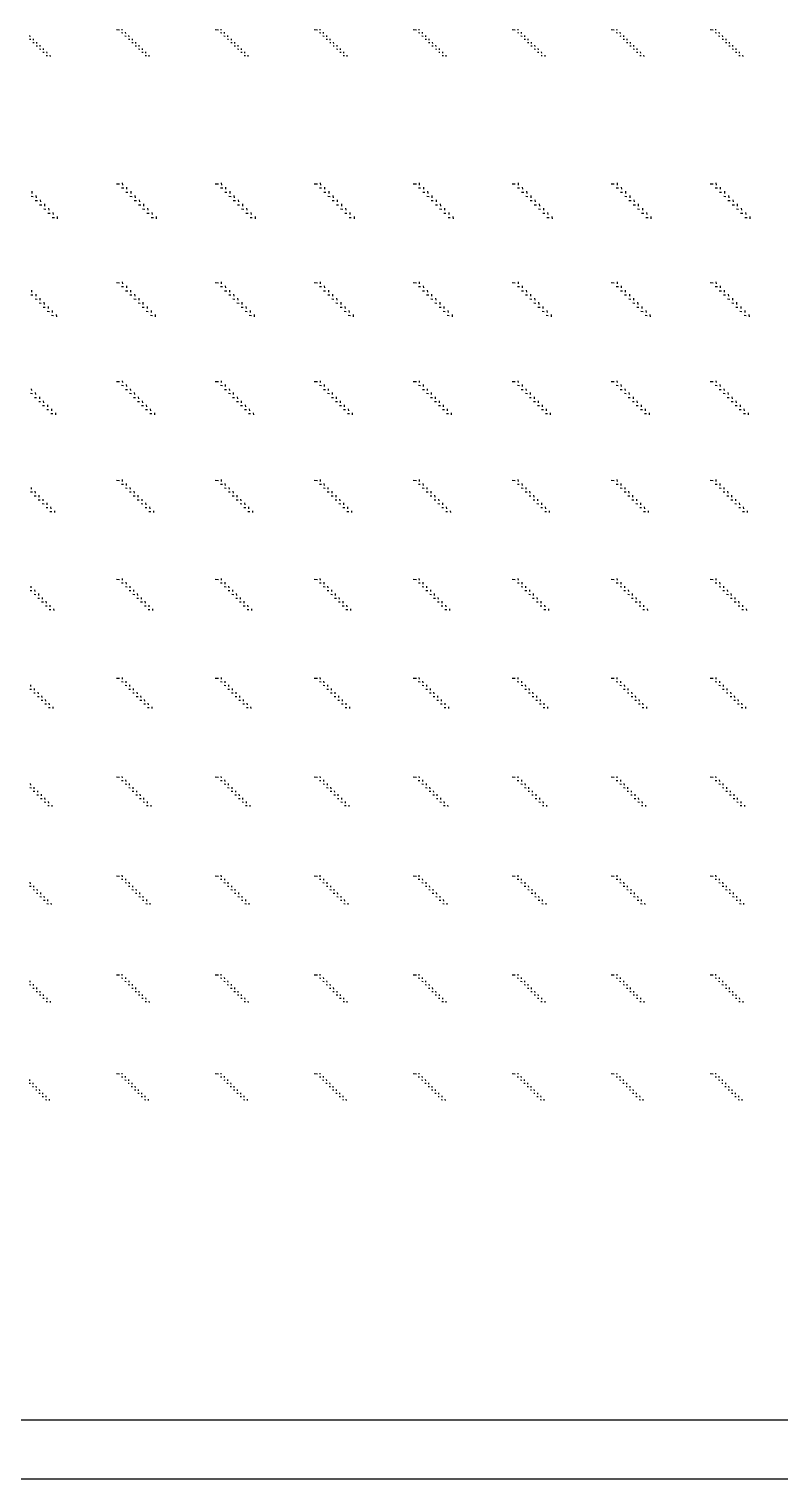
# Model space of a CAD drawing. Extents: x 0 to 300000, y 0 to 300000.
# Drawn here: x 187208 to 225155, y 0 to 73330 of the extents above; entities that cross this region are included whole.
import ezdxf

# ---------------------------------------------------------------- set-up
doc = ezdxf.new("R2010")
doc.units = 0
doc.header["$MEASUREMENT"] = 0
doc.layers.get('0').update_dxf_attribs({"linetype": 'CONTINUOUS'})

msp = doc.modelspace()

# ---------------------------------------------------------------- linework, layer by layer
at = {"color": 7}
for p, q in [((191900, 73330), (191905, 73265)), ((196900, 73330), (196905, 73265)), ((201900, 73330), (201905, 73265)), ((206900, 73330), (206905, 73265)), ((211900, 73330), (211905, 73265)), ((216900, 73330), (216905, 73265)), ((221900, 73330), (221905, 73265)), ((187230, 72815), (187295, 72810)), ((187240, 73000), (187245, 72935)), ((187400, 72650), (187465, 72645)), ((187415, 72835), (187415, 72770)), ((187585, 72670), (187590, 72605)), ((191620, 73305), (191780, 73295)), ((191885, 73145), (191950, 73140)), ((192055, 72980), (192120, 72975)), ((192070, 73165), (192075, 73100)), ((192230, 72815), (192295, 72810)), ((192240, 73000), (192245, 72935)), ((192400, 72650), (192465, 72645)), ((192415, 72835), (192415, 72770)), ((192585, 72670), (192590, 72605)), ((196620, 73305), (196780, 73295)), ((196885, 73145), (196950, 73140)), ((197055, 72980), (197120, 72975)), ((197070, 73165), (197075, 73100)), ((197230, 72815), (197295, 72810)), ((197240, 73000), (197245, 72935)), ((197400, 72650), (197465, 72645)), ((197415, 72835), (197415, 72770)), ((197585, 72670), (197590, 72605)), ((201620, 73305), (201780, 73295)), ((201885, 73145), (201950, 73140)), ((202055, 72980), (202120, 72975)), ((202070, 73165), (202075, 73100)), ((202230, 72815), (202295, 72810)), ((202240, 73000), (202245, 72935)), ((202400, 72650), (202465, 72645)), ((202415, 72835), (202415, 72770)), ((202585, 72670), (202590, 72605)), ((206620, 73305), (206780, 73295)), ((206885, 73145), (206950, 73140)), ((207055, 72980), (207120, 72975)), ((207070, 73165), (207075, 73100)), ((207230, 72815), (207295, 72810)), ((207240, 73000), (207245, 72935)), ((207400, 72650), (207465, 72645)), ((207415, 72835), (207415, 72770)), ((207585, 72670), (207590, 72605)), ((211620, 73305), (211780, 73295)), ((211885, 73145), (211950, 73140)), ((212055, 72980), (212120, 72975)), ((212070, 73165), (212075, 73100)), ((212230, 72815), (212295, 72810)), ((212240, 73000), (212245, 72935)), ((212400, 72650), (212465, 72645)), ((212415, 72835), (212415, 72770)), ((212585, 72670), (212590, 72605)), ((216620, 73305), (216780, 73295)), ((216885, 73145), (216950, 73140)), ((217055, 72980), (217120, 72975)), ((217070, 73165), (217075, 73100)), ((217230, 72815), (217295, 72810)), ((217240, 73000), (217245, 72935)), ((217400, 72650), (217465, 72645)), ((217415, 72835), (217415, 72770)), ((217585, 72670), (217590, 72605)), ((221620, 73305), (221780, 73295)), ((221885, 73145), (221950, 73140)), ((222055, 72980), (222120, 72975)), ((222070, 73165), (222075, 73100)), ((222230, 72815), (222295, 72810)), ((222240, 73000), (222245, 72935)), ((222400, 72650), (222465, 72645)), ((222415, 72835), (222415, 72770)), ((222585, 72670), (222590, 72605)), ((187570, 72485), (187635, 72480)), ((187740, 72320), (187805, 72315)), ((187755, 72505), (187760, 72440)), ((187910, 72155), (187975, 72150)), ((187925, 72340), (187930, 72275)), ((188080, 71990), (188145, 71985)), ((188095, 72175), (188100, 72110)), ((188265, 72010), (188270, 71945)), ((192570, 72485), (192635, 72480)), ((192740, 72320), (192805, 72315)), ((192755, 72505), (192760, 72440)), ((192910, 72155), (192975, 72150)), ((192925, 72340), (192930, 72275)), ((193080, 71990), (193145, 71985)), ((193095, 72175), (193100, 72110)), ((193265, 72010), (193270, 71945)), ((197570, 72485), (197635, 72480)), ((197740, 72320), (197805, 72315)), ((197755, 72505), (197760, 72440)), ((197910, 72155), (197975, 72150)), ((197925, 72340), (197930, 72275)), ((198080, 71990), (198145, 71985)), ((198095, 72175), (198100, 72110)), ((198265, 72010), (198270, 71945)), ((202570, 72485), (202635, 72480)), ((202740, 72320), (202805, 72315)), ((202755, 72505), (202760, 72440)), ((202910, 72155), (202975, 72150)), ((202925, 72340), (202930, 72275)), ((203080, 71990), (203145, 71985)), ((203095, 72175), (203100, 72110)), ((203265, 72010), (203270, 71945)), ((207570, 72485), (207635, 72480)), ((207740, 72320), (207805, 72315)), ((207755, 72505), (207760, 72440)), ((207910, 72155), (207975, 72150)), ((207925, 72340), (207930, 72275)), ((208080, 71990), (208145, 71985)), ((208095, 72175), (208100, 72110)), ((208265, 72010), (208270, 71945)), ((212570, 72485), (212635, 72480)), ((212740, 72320), (212805, 72315)), ((212755, 72505), (212760, 72440)), ((212910, 72155), (212975, 72150)), ((212925, 72340), (212930, 72275)), ((213080, 71990), (213145, 71985)), ((213095, 72175), (213100, 72110)), ((213265, 72010), (213270, 71945)), ((217570, 72485), (217635, 72480)), ((217740, 72320), (217805, 72315)), ((217755, 72505), (217760, 72440)), ((217910, 72155), (217975, 72150)), ((217925, 72340), (217930, 72275)), ((218080, 71990), (218145, 71985)), ((218095, 72175), (218100, 72110)), ((218265, 72010), (218270, 71945)), ((222570, 72485), (222635, 72480)), ((222740, 72320), (222805, 72315)), ((222755, 72505), (222760, 72440)), ((222910, 72155), (222975, 72150)), ((222925, 72340), (222930, 72275)), ((223080, 71990), (223145, 71985)), ((223095, 72175), (223100, 72110)), ((223265, 72010), (223270, 71945)), ((191620, 65505), (191780, 65495)), ((191885, 65300), (191995, 65295)), ((191920, 65550), (191930, 65440)), ((192135, 65335), (192140, 65230)), ((196620, 65505), (196780, 65495)), ((196885, 65300), (196995, 65295)), ((196920, 65550), (196930, 65440)), ((197135, 65335), (197140, 65230)), ((201620, 65505), (201780, 65495)), ((201885, 65300), (201995, 65295)), ((201920, 65550), (201930, 65440)), ((202135, 65335), (202140, 65230)), ((206620, 65505), (206780, 65495)), ((206885, 65300), (206995, 65295)), ((206920, 65550), (206930, 65440)), ((207135, 65335), (207140, 65230)), ((211620, 65505), (211780, 65495)), ((211885, 65300), (211995, 65295)), ((211920, 65550), (211930, 65440)), ((212135, 65335), (212140, 65230)), ((216620, 65505), (216780, 65495)), ((216885, 65300), (216995, 65295)), ((216920, 65550), (216930, 65440)), ((217135, 65335), (217140, 65230)), ((221620, 65505), (221780, 65495)), ((221885, 65300), (221995, 65295)), ((221920, 65550), (221930, 65440)), ((222135, 65335), (222140, 65230)), ((187310, 64875), (187420, 64865)), ((187350, 65125), (187355, 65015)), ((187525, 64660), (187635, 64650)), ((187560, 64910), (187570, 64800)), ((187775, 64695), (187785, 64585)), ((192100, 65085), (192205, 65080)), ((192310, 64875), (192420, 64865)), ((192350, 65125), (192355, 65015)), ((192525, 64660), (192635, 64650)), ((192560, 64910), (192570, 64800)), ((192775, 64695), (192785, 64585)), ((197100, 65085), (197205, 65080)), ((197310, 64875), (197420, 64865)), ((197350, 65125), (197355, 65015)), ((197525, 64660), (197635, 64650)), ((197560, 64910), (197570, 64800)), ((197775, 64695), (197785, 64585)), ((202100, 65085), (202205, 65080)), ((202310, 64875), (202420, 64865)), ((202350, 65125), (202355, 65015)), ((202525, 64660), (202635, 64650)), ((202560, 64910), (202570, 64800)), ((202775, 64695), (202785, 64585)), ((207100, 65085), (207205, 65080)), ((207310, 64875), (207420, 64865)), ((207350, 65125), (207355, 65015)), ((207525, 64660), (207635, 64650)), ((207560, 64910), (207570, 64800)), ((207775, 64695), (207785, 64585)), ((212100, 65085), (212205, 65080)), ((212310, 64875), (212420, 64865)), ((212350, 65125), (212355, 65015)), ((212525, 64660), (212635, 64650)), ((212560, 64910), (212570, 64800)), ((212775, 64695), (212785, 64585)), ((217100, 65085), (217205, 65080)), ((217310, 64875), (217420, 64865)), ((217350, 65125), (217355, 65015)), ((217525, 64660), (217635, 64650)), ((217560, 64910), (217570, 64800)), ((217775, 64695), (217785, 64585)), ((222100, 65085), (222205, 65080)), ((222310, 64875), (222420, 64865)), ((222350, 65125), (222355, 65015)), ((222525, 64660), (222635, 64650)), ((222560, 64910), (222570, 64800)), ((222775, 64695), (222785, 64585)), ((187740, 64445), (187850, 64440)), ((187950, 64235), (188060, 64225)), ((187990, 64485), (187995, 64375)), ((188165, 64020), (188275, 64010)), ((188200, 64270), (188210, 64160)), ((188380, 63805), (188490, 63800)), ((188415, 64055), (188425, 63945)), ((188630, 63845), (188635, 63735)), ((192740, 64445), (192850, 64440)), ((192950, 64235), (193060, 64225)), ((192990, 64485), (192995, 64375)), ((193165, 64020), (193275, 64010)), ((193200, 64270), (193210, 64160)), ((193380, 63805), (193490, 63800)), ((193415, 64055), (193425, 63945)), ((193630, 63845), (193635, 63735)), ((197740, 64445), (197850, 64440)), ((197950, 64235), (198060, 64225)), ((197990, 64485), (197995, 64375)), ((198165, 64020), (198275, 64010)), ((198200, 64270), (198210, 64160)), ((198380, 63805), (198490, 63800)), ((198415, 64055), (198425, 63945)), ((198630, 63845), (198635, 63735)), ((202740, 64445), (202850, 64440)), ((202950, 64235), (203060, 64225)), ((202990, 64485), (202995, 64375)), ((203165, 64020), (203275, 64010)), ((203200, 64270), (203210, 64160)), ((203380, 63805), (203490, 63800)), ((203415, 64055), (203425, 63945)), ((203630, 63845), (203635, 63735)), ((207740, 64445), (207850, 64440)), ((207950, 64235), (208060, 64225)), ((207990, 64485), (207995, 64375)), ((208165, 64020), (208275, 64010)), ((208200, 64270), (208210, 64160)), ((208380, 63805), (208490, 63800)), ((208415, 64055), (208425, 63945)), ((208630, 63845), (208635, 63735)), ((212740, 64445), (212850, 64440)), ((212950, 64235), (213060, 64225)), ((212990, 64485), (212995, 64375)), ((213165, 64020), (213275, 64010)), ((213200, 64270), (213210, 64160)), ((213380, 63805), (213490, 63800)), ((213415, 64055), (213425, 63945)), ((213630, 63845), (213635, 63735)), ((217740, 64445), (217850, 64440)), ((217950, 64235), (218060, 64225)), ((217990, 64485), (217995, 64375)), ((218165, 64020), (218275, 64010)), ((218200, 64270), (218210, 64160)), ((218380, 63805), (218490, 63800)), ((218415, 64055), (218425, 63945)), ((218630, 63845), (218635, 63735)), ((222740, 64445), (222850, 64440)), ((222950, 64235), (223060, 64225)), ((222990, 64485), (222995, 64375)), ((223165, 64020), (223275, 64010)), ((223200, 64270), (223210, 64160)), ((223380, 63805), (223490, 63800)), ((223415, 64055), (223425, 63945)), ((223630, 63845), (223635, 63735)), ((191620, 60505), (191780, 60495)), ((191885, 60305), (191990, 60300)), ((191920, 60550), (191925, 60445)), ((192125, 60340), (192135, 60235)), ((196620, 60505), (196780, 60495)), ((196885, 60305), (196990, 60300)), ((196920, 60550), (196925, 60445)), ((197125, 60340), (197135, 60235)), ((201620, 60505), (201780, 60495)), ((201885, 60305), (201990, 60300)), ((201920, 60550), (201925, 60445)), ((202125, 60340), (202135, 60235)), ((206620, 60505), (206780, 60495)), ((206885, 60305), (206990, 60300)), ((206920, 60550), (206925, 60445)), ((207125, 60340), (207135, 60235)), ((211620, 60505), (211780, 60495)), ((211885, 60305), (211990, 60300)), ((211920, 60550), (211925, 60445)), ((212125, 60340), (212135, 60235)), ((216620, 60505), (216780, 60495)), ((216885, 60305), (216990, 60300)), ((216920, 60550), (216925, 60445)), ((217125, 60340), (217135, 60235)), ((221620, 60505), (221780, 60495)), ((221885, 60305), (221990, 60300)), ((221920, 60550), (221925, 60445)), ((222125, 60340), (222135, 60235)), ((187300, 59890), (187405, 59880)), ((187335, 60130), (187340, 60025)), ((187510, 59680), (187615, 59675)), ((187545, 59925), (187550, 59820)), ((187715, 59475), (187820, 59465)), ((187750, 59715), (187760, 59610)), ((187960, 59510), (187965, 59405)), ((192090, 60095), (192195, 60090)), ((192300, 59890), (192405, 59880)), ((192335, 60130), (192340, 60025)), ((192510, 59680), (192615, 59675)), ((192545, 59925), (192550, 59820)), ((192715, 59475), (192820, 59465)), ((192750, 59715), (192760, 59610)), ((192960, 59510), (192965, 59405)), ((197090, 60095), (197195, 60090)), ((197300, 59890), (197405, 59880)), ((197335, 60130), (197340, 60025)), ((197510, 59680), (197615, 59675)), ((197545, 59925), (197550, 59820)), ((197715, 59475), (197820, 59465)), ((197750, 59715), (197760, 59610)), ((197960, 59510), (197965, 59405)), ((202090, 60095), (202195, 60090)), ((202300, 59890), (202405, 59880)), ((202335, 60130), (202340, 60025)), ((202510, 59680), (202615, 59675)), ((202545, 59925), (202550, 59820)), ((202715, 59475), (202820, 59465)), ((202750, 59715), (202760, 59610)), ((202960, 59510), (202965, 59405)), ((207090, 60095), (207195, 60090)), ((207300, 59890), (207405, 59880)), ((207335, 60130), (207340, 60025)), ((207510, 59680), (207615, 59675)), ((207545, 59925), (207550, 59820)), ((207715, 59475), (207820, 59465)), ((207750, 59715), (207760, 59610)), ((207960, 59510), (207965, 59405)), ((212090, 60095), (212195, 60090)), ((212300, 59890), (212405, 59880)), ((212335, 60130), (212340, 60025)), ((212510, 59680), (212615, 59675)), ((212545, 59925), (212550, 59820)), ((212715, 59475), (212820, 59465)), ((212750, 59715), (212760, 59610)), ((212960, 59510), (212965, 59405)), ((217090, 60095), (217195, 60090)), ((217300, 59890), (217405, 59880)), ((217335, 60130), (217340, 60025)), ((217510, 59680), (217615, 59675)), ((217545, 59925), (217550, 59820)), ((217715, 59475), (217820, 59465)), ((217750, 59715), (217760, 59610)), ((217960, 59510), (217965, 59405)), ((222090, 60095), (222195, 60090)), ((222300, 59890), (222405, 59880)), ((222335, 60130), (222340, 60025)), ((222510, 59680), (222615, 59675)), ((222545, 59925), (222550, 59820)), ((222715, 59475), (222820, 59465)), ((222750, 59715), (222760, 59610)), ((222960, 59510), (222965, 59405)), ((187925, 59265), (188030, 59255)), ((188130, 59055), (188235, 59050)), ((188170, 59300), (188175, 59195)), ((188340, 58850), (188445, 58840)), ((188375, 59090), (188385, 58985)), ((188585, 58885), (188590, 58780)), ((192925, 59265), (193030, 59255)), ((193130, 59055), (193235, 59050)), ((193170, 59300), (193175, 59195)), ((193340, 58850), (193445, 58840)), ((193375, 59090), (193385, 58985)), ((193585, 58885), (193590, 58780)), ((197925, 59265), (198030, 59255)), ((198130, 59055), (198235, 59050)), ((198170, 59300), (198175, 59195)), ((198340, 58850), (198445, 58840)), ((198375, 59090), (198385, 58985)), ((198585, 58885), (198590, 58780)), ((202925, 59265), (203030, 59255)), ((203130, 59055), (203235, 59050)), ((203170, 59300), (203175, 59195)), ((203340, 58850), (203445, 58840)), ((203375, 59090), (203385, 58985)), ((203585, 58885), (203590, 58780)), ((207925, 59265), (208030, 59255)), ((208130, 59055), (208235, 59050)), ((208170, 59300), (208175, 59195)), ((208340, 58850), (208445, 58840)), ((208375, 59090), (208385, 58985)), ((208585, 58885), (208590, 58780)), ((212925, 59265), (213030, 59255)), ((213130, 59055), (213235, 59050)), ((213170, 59300), (213175, 59195)), ((213340, 58850), (213445, 58840)), ((213375, 59090), (213385, 58985)), ((213585, 58885), (213590, 58780)), ((217925, 59265), (218030, 59255)), ((218130, 59055), (218235, 59050)), ((218170, 59300), (218175, 59195)), ((218340, 58850), (218445, 58840)), ((218375, 59090), (218385, 58985)), ((218585, 58885), (218590, 58780)), ((222925, 59265), (223030, 59255)), ((223130, 59055), (223235, 59050)), ((223170, 59300), (223175, 59195)), ((223340, 58850), (223445, 58840)), ((223375, 59090), (223385, 58985)), ((223585, 58885), (223590, 58780)), ((187320, 55140), (187330, 55040)), ((191620, 55505), (191780, 55495)), ((191885, 55310), (191985, 55305)), ((191915, 55545), (191925, 55445)), ((192085, 55105), (192185, 55100)), ((192120, 55345), (192125, 55245)), ((192320, 55140), (192330, 55040)), ((196620, 55505), (196780, 55495)), ((196885, 55310), (196985, 55305)), ((196915, 55545), (196925, 55445)), ((197085, 55105), (197185, 55100)), ((197120, 55345), (197125, 55245)), ((197320, 55140), (197330, 55040)), ((201620, 55505), (201780, 55495)), ((201885, 55310), (201985, 55305)), ((201915, 55545), (201925, 55445)), ((202085, 55105), (202185, 55100)), ((202120, 55345), (202125, 55245)), ((202320, 55140), (202330, 55040)), ((206620, 55505), (206780, 55495)), ((206885, 55310), (206985, 55305)), ((206915, 55545), (206925, 55445)), ((207085, 55105), (207185, 55100)), ((207120, 55345), (207125, 55245)), ((207320, 55140), (207330, 55040)), ((211620, 55505), (211780, 55495)), ((211885, 55310), (211985, 55305)), ((211915, 55545), (211925, 55445)), ((212085, 55105), (212185, 55100)), ((212120, 55345), (212125, 55245)), ((212320, 55140), (212330, 55040)), ((216620, 55505), (216780, 55495)), ((216885, 55310), (216985, 55305)), ((216915, 55545), (216925, 55445)), ((217085, 55105), (217185, 55100)), ((217120, 55345), (217125, 55245)), ((217320, 55140), (217330, 55040)), ((221620, 55505), (221780, 55495)), ((221885, 55310), (221985, 55305)), ((221915, 55545), (221925, 55445)), ((222085, 55105), (222185, 55100)), ((222120, 55345), (222125, 55245)), ((222320, 55140), (222330, 55040)), ((187290, 54905), (187390, 54900)), ((187490, 54700), (187590, 54695)), ((187525, 54940), (187530, 54840)), ((187695, 54500), (187795, 54490)), ((187730, 54735), (187735, 54635)), ((187895, 54295), (187995, 54290)), ((187930, 54530), (187935, 54430)), ((188135, 54330), (188140, 54230)), ((192290, 54905), (192390, 54900)), ((192490, 54700), (192590, 54695)), ((192525, 54940), (192530, 54840)), ((192695, 54500), (192795, 54490)), ((192730, 54735), (192735, 54635)), ((192895, 54295), (192995, 54290)), ((192930, 54530), (192935, 54430)), ((193135, 54330), (193140, 54230)), ((197290, 54905), (197390, 54900)), ((197490, 54700), (197590, 54695)), ((197525, 54940), (197530, 54840)), ((197695, 54500), (197795, 54490)), ((197730, 54735), (197735, 54635)), ((197895, 54295), (197995, 54290)), ((197930, 54530), (197935, 54430)), ((198135, 54330), (198140, 54230)), ((202290, 54905), (202390, 54900)), ((202490, 54700), (202590, 54695)), ((202525, 54940), (202530, 54840)), ((202695, 54500), (202795, 54490)), ((202730, 54735), (202735, 54635)), ((202895, 54295), (202995, 54290)), ((202930, 54530), (202935, 54430)), ((203135, 54330), (203140, 54230)), ((207290, 54905), (207390, 54900)), ((207490, 54700), (207590, 54695)), ((207525, 54940), (207530, 54840)), ((207695, 54500), (207795, 54490)), ((207730, 54735), (207735, 54635)), ((207895, 54295), (207995, 54290)), ((207930, 54530), (207935, 54430)), ((208135, 54330), (208140, 54230)), ((212290, 54905), (212390, 54900)), ((212490, 54700), (212590, 54695)), ((212525, 54940), (212530, 54840)), ((212695, 54500), (212795, 54490)), ((212730, 54735), (212735, 54635)), ((212895, 54295), (212995, 54290)), ((212930, 54530), (212935, 54430)), ((213135, 54330), (213140, 54230)), ((217290, 54905), (217390, 54900)), ((217490, 54700), (217590, 54695)), ((217525, 54940), (217530, 54840)), ((217695, 54500), (217795, 54490)), ((217730, 54735), (217735, 54635)), ((217895, 54295), (217995, 54290)), ((217930, 54530), (217935, 54430)), ((218135, 54330), (218140, 54230)), ((222290, 54905), (222390, 54900)), ((222490, 54700), (222590, 54695)), ((222525, 54940), (222530, 54840)), ((222695, 54500), (222795, 54490)), ((222730, 54735), (222735, 54635)), ((222895, 54295), (222995, 54290)), ((222930, 54530), (222935, 54430)), ((223135, 54330), (223140, 54230)), ((188100, 54095), (188200, 54085)), ((188305, 53890), (188405, 53885)), ((188335, 54125), (188345, 54025)), ((188540, 53925), (188545, 53825)), ((193100, 54095), (193200, 54085)), ((193305, 53890), (193405, 53885)), ((193335, 54125), (193345, 54025)), ((193540, 53925), (193545, 53825)), ((198100, 54095), (198200, 54085)), ((198305, 53890), (198405, 53885)), ((198335, 54125), (198345, 54025)), ((198540, 53925), (198545, 53825)), ((203100, 54095), (203200, 54085)), ((203305, 53890), (203405, 53885)), ((203335, 54125), (203345, 54025)), ((203540, 53925), (203545, 53825)), ((208100, 54095), (208200, 54085)), ((208305, 53890), (208405, 53885)), ((208335, 54125), (208345, 54025)), ((208540, 53925), (208545, 53825)), ((213100, 54095), (213200, 54085)), ((213305, 53890), (213405, 53885)), ((213335, 54125), (213345, 54025)), ((213540, 53925), (213545, 53825)), ((218100, 54095), (218200, 54085)), ((218305, 53890), (218405, 53885)), ((218335, 54125), (218345, 54025)), ((218540, 53925), (218545, 53825)), ((223100, 54095), (223200, 54085)), ((223305, 53890), (223405, 53885)), ((223335, 54125), (223345, 54025)), ((223540, 53925), (223545, 53825)), ((187280, 49920), (187375, 49915)), ((187310, 50150), (187315, 50055)), ((187505, 49950), (187515, 49855)), ((191620, 50505), (191780, 50495)), ((191885, 50315), (191980, 50310)), ((191915, 50545), (191920, 50450)), ((192080, 50120), (192175, 50110)), ((192110, 50345), (192120, 50250)), ((192280, 49920), (192375, 49915)), ((192310, 50150), (192315, 50055)), ((192505, 49950), (192515, 49855)), ((196620, 50505), (196780, 50495)), ((196885, 50315), (196980, 50310)), ((196915, 50545), (196920, 50450)), ((197080, 50120), (197175, 50110)), ((197110, 50345), (197120, 50250)), ((197280, 49920), (197375, 49915)), ((197310, 50150), (197315, 50055)), ((197505, 49950), (197515, 49855)), ((201620, 50505), (201780, 50495)), ((201885, 50315), (201980, 50310)), ((201915, 50545), (201920, 50450)), ((202080, 50120), (202175, 50110)), ((202110, 50345), (202120, 50250)), ((202280, 49920), (202375, 49915)), ((202310, 50150), (202315, 50055)), ((202505, 49950), (202515, 49855)), ((206620, 50505), (206780, 50495)), ((206885, 50315), (206980, 50310)), ((206915, 50545), (206920, 50450)), ((207080, 50120), (207175, 50110)), ((207110, 50345), (207120, 50250)), ((207280, 49920), (207375, 49915)), ((207310, 50150), (207315, 50055)), ((207505, 49950), (207515, 49855)), ((211620, 50505), (211780, 50495)), ((211885, 50315), (211980, 50310)), ((211915, 50545), (211920, 50450)), ((212080, 50120), (212175, 50110)), ((212110, 50345), (212120, 50250)), ((212280, 49920), (212375, 49915)), ((212310, 50150), (212315, 50055)), ((212505, 49950), (212515, 49855)), ((216620, 50505), (216780, 50495)), ((216885, 50315), (216980, 50310)), ((216915, 50545), (216920, 50450)), ((217080, 50120), (217175, 50110)), ((217110, 50345), (217120, 50250)), ((217280, 49920), (217375, 49915)), ((217310, 50150), (217315, 50055)), ((217505, 49950), (217515, 49855)), ((221620, 50505), (221780, 50495)), ((221885, 50315), (221980, 50310)), ((221915, 50545), (221920, 50450)), ((222080, 50120), (222175, 50110)), ((222110, 50345), (222120, 50250)), ((222280, 49920), (222375, 49915)), ((222310, 50150), (222315, 50055)), ((222505, 49950), (222515, 49855)), ((187475, 49725), (187570, 49715)), ((187675, 49525), (187770, 49520)), ((187705, 49755), (187710, 49660)), ((187870, 49330), (187965, 49320)), ((187900, 49555), (187910, 49460)), ((188100, 49360), (188105, 49265)), ((188295, 49160), (188305, 49065)), ((192475, 49725), (192570, 49715)), ((192675, 49525), (192770, 49520)), ((192705, 49755), (192710, 49660)), ((192870, 49330), (192965, 49320)), ((192900, 49555), (192910, 49460)), ((193100, 49360), (193105, 49265)), ((193295, 49160), (193305, 49065)), ((197475, 49725), (197570, 49715)), ((197675, 49525), (197770, 49520)), ((197705, 49755), (197710, 49660)), ((197870, 49330), (197965, 49320)), ((197900, 49555), (197910, 49460)), ((198100, 49360), (198105, 49265)), ((198295, 49160), (198305, 49065)), ((202475, 49725), (202570, 49715)), ((202675, 49525), (202770, 49520)), ((202705, 49755), (202710, 49660)), ((202870, 49330), (202965, 49320)), ((202900, 49555), (202910, 49460)), ((203100, 49360), (203105, 49265)), ((203295, 49160), (203305, 49065)), ((207475, 49725), (207570, 49715)), ((207675, 49525), (207770, 49520)), ((207705, 49755), (207710, 49660)), ((207870, 49330), (207965, 49320)), ((207900, 49555), (207910, 49460)), ((208100, 49360), (208105, 49265)), ((208295, 49160), (208305, 49065)), ((212475, 49725), (212570, 49715)), ((212675, 49525), (212770, 49520)), ((212705, 49755), (212710, 49660)), ((212870, 49330), (212965, 49320)), ((212900, 49555), (212910, 49460)), ((213100, 49360), (213105, 49265)), ((213295, 49160), (213305, 49065)), ((217475, 49725), (217570, 49715)), ((217675, 49525), (217770, 49520)), ((217705, 49755), (217710, 49660)), ((217870, 49330), (217965, 49320)), ((217900, 49555), (217910, 49460)), ((218100, 49360), (218105, 49265)), ((218295, 49160), (218305, 49065)), ((222475, 49725), (222570, 49715)), ((222675, 49525), (222770, 49520)), ((222705, 49755), (222710, 49660)), ((222870, 49330), (222965, 49320)), ((222900, 49555), (222910, 49460)), ((223100, 49360), (223105, 49265)), ((223295, 49160), (223305, 49065)), ((188070, 49130), (188160, 49125)), ((188265, 48935), (188360, 48925)), ((188495, 48965), (188500, 48870)), ((193070, 49130), (193160, 49125)), ((193265, 48935), (193360, 48925)), ((193495, 48965), (193500, 48870)), ((198070, 49130), (198160, 49125)), ((198265, 48935), (198360, 48925)), ((198495, 48965), (198500, 48870)), ((203070, 49130), (203160, 49125)), ((203265, 48935), (203360, 48925)), ((203495, 48965), (203500, 48870)), ((208070, 49130), (208160, 49125)), ((208265, 48935), (208360, 48925)), ((208495, 48965), (208500, 48870)), ((213070, 49130), (213160, 49125)), ((213265, 48935), (213360, 48925)), ((213495, 48965), (213500, 48870)), ((218070, 49130), (218160, 49125)), ((218265, 48935), (218360, 48925)), ((218495, 48965), (218500, 48870)), ((223070, 49130), (223160, 49125)), ((223265, 48935), (223360, 48925)), ((223495, 48965), (223500, 48870)), ((191620, 45505), (191780, 45495)), ((191910, 45540), (191920, 45450)), ((196620, 45505), (196780, 45495)), ((196910, 45540), (196920, 45450)), ((201620, 45505), (201780, 45495)), ((201910, 45540), (201920, 45450)), ((206620, 45505), (206780, 45495)), ((206910, 45540), (206920, 45450)), ((211620, 45505), (211780, 45495)), ((211910, 45540), (211920, 45450)), ((216620, 45505), (216780, 45495)), ((216910, 45540), (216920, 45450)), ((221620, 45505), (221780, 45495)), ((221910, 45540), (221920, 45450)), ((187265, 44935), (187355, 44930)), ((187295, 45155), (187300, 45065)), ((187460, 44745), (187550, 44735)), ((187490, 44965), (187495, 44875)), ((187680, 44775), (187685, 44685)), ((191885, 45320), (191970, 45315)), ((192075, 45130), (192165, 45120)), ((192105, 45350), (192110, 45260)), ((192265, 44935), (192355, 44930)), ((192295, 45155), (192300, 45065)), ((192460, 44745), (192550, 44735)), ((192490, 44965), (192495, 44875)), ((192680, 44775), (192685, 44685)), ((196885, 45320), (196970, 45315)), ((197075, 45130), (197165, 45120)), ((197105, 45350), (197110, 45260)), ((197265, 44935), (197355, 44930)), ((197295, 45155), (197300, 45065)), ((197460, 44745), (197550, 44735)), ((197490, 44965), (197495, 44875)), ((197680, 44775), (197685, 44685)), ((201885, 45320), (201970, 45315)), ((202075, 45130), (202165, 45120)), ((202105, 45350), (202110, 45260)), ((202265, 44935), (202355, 44930)), ((202295, 45155), (202300, 45065)), ((202460, 44745), (202550, 44735)), ((202490, 44965), (202495, 44875)), ((202680, 44775), (202685, 44685)), ((206885, 45320), (206970, 45315)), ((207075, 45130), (207165, 45120)), ((207105, 45350), (207110, 45260)), ((207265, 44935), (207355, 44930)), ((207295, 45155), (207300, 45065)), ((207460, 44745), (207550, 44735)), ((207490, 44965), (207495, 44875)), ((207680, 44775), (207685, 44685)), ((211885, 45320), (211970, 45315)), ((212075, 45130), (212165, 45120)), ((212105, 45350), (212110, 45260)), ((212265, 44935), (212355, 44930)), ((212295, 45155), (212300, 45065)), ((212460, 44745), (212550, 44735)), ((212490, 44965), (212495, 44875)), ((212680, 44775), (212685, 44685)), ((216885, 45320), (216970, 45315)), ((217075, 45130), (217165, 45120)), ((217105, 45350), (217110, 45260)), ((217265, 44935), (217355, 44930)), ((217295, 45155), (217300, 45065)), ((217460, 44745), (217550, 44735)), ((217490, 44965), (217495, 44875)), ((217680, 44775), (217685, 44685)), ((221885, 45320), (221970, 45315)), ((222075, 45130), (222165, 45120)), ((222105, 45350), (222110, 45260)), ((222265, 44935), (222355, 44930)), ((222295, 45155), (222300, 45065)), ((222460, 44745), (222550, 44735)), ((222490, 44965), (222495, 44875)), ((222680, 44775), (222685, 44685)), ((187650, 44550), (187740, 44545)), ((187845, 44360), (187935, 44355)), ((187870, 44580), (187880, 44490)), ((188035, 44165), (188125, 44160)), ((188065, 44390), (188070, 44300)), ((188255, 44195), (188265, 44105)), ((188450, 44005), (188455, 43915)), ((192650, 44550), (192740, 44545)), ((192845, 44360), (192935, 44355)), ((192870, 44580), (192880, 44490)), ((193035, 44165), (193125, 44160)), ((193065, 44390), (193070, 44300)), ((193255, 44195), (193265, 44105)), ((193450, 44005), (193455, 43915)), ((197650, 44550), (197740, 44545)), ((197845, 44360), (197935, 44355)), ((197870, 44580), (197880, 44490)), ((198035, 44165), (198125, 44160)), ((198065, 44390), (198070, 44300)), ((198255, 44195), (198265, 44105)), ((198450, 44005), (198455, 43915)), ((202650, 44550), (202740, 44545)), ((202845, 44360), (202935, 44355)), ((202870, 44580), (202880, 44490)), ((203035, 44165), (203125, 44160)), ((203065, 44390), (203070, 44300)), ((203255, 44195), (203265, 44105)), ((203450, 44005), (203455, 43915)), ((207650, 44550), (207740, 44545)), ((207845, 44360), (207935, 44355)), ((207870, 44580), (207880, 44490)), ((208035, 44165), (208125, 44160)), ((208065, 44390), (208070, 44300)), ((208255, 44195), (208265, 44105)), ((208450, 44005), (208455, 43915)), ((212650, 44550), (212740, 44545)), ((212845, 44360), (212935, 44355)), ((212870, 44580), (212880, 44490)), ((213035, 44165), (213125, 44160)), ((213065, 44390), (213070, 44300)), ((213255, 44195), (213265, 44105)), ((213450, 44005), (213455, 43915)), ((217650, 44550), (217740, 44545)), ((217845, 44360), (217935, 44355)), ((217870, 44580), (217880, 44490)), ((218035, 44165), (218125, 44160)), ((218065, 44390), (218070, 44300)), ((218255, 44195), (218265, 44105)), ((218450, 44005), (218455, 43915)), ((222650, 44550), (222740, 44545)), ((222845, 44360), (222935, 44355)), ((222870, 44580), (222880, 44490)), ((223035, 44165), (223125, 44160)), ((223065, 44390), (223070, 44300)), ((223255, 44195), (223265, 44105)), ((223450, 44005), (223455, 43915)), ((188225, 43975), (188315, 43970)), ((193225, 43975), (193315, 43970)), ((198225, 43975), (198315, 43970)), ((203225, 43975), (203315, 43970)), ((208225, 43975), (208315, 43970)), ((213225, 43975), (213315, 43970)), ((218225, 43975), (218315, 43970)), ((223225, 43975), (223315, 43970)), ((191620, 40505), (191780, 40495)), ((191910, 40540), (191915, 40455)), ((192095, 40350), (192100, 40265)), ((196620, 40505), (196780, 40495)), ((196910, 40540), (196915, 40455)), ((197095, 40350), (197100, 40265)), ((201620, 40505), (201780, 40495)), ((201910, 40540), (201915, 40455)), ((202095, 40350), (202100, 40265)), ((206620, 40505), (206780, 40495)), ((206910, 40540), (206915, 40455)), ((207095, 40350), (207100, 40265)), ((211620, 40505), (211780, 40495)), ((211910, 40540), (211915, 40455)), ((212095, 40350), (212100, 40265)), ((216620, 40505), (216780, 40495)), ((216910, 40540), (216915, 40455)), ((217095, 40350), (217100, 40265)), ((221620, 40505), (221780, 40495)), ((221910, 40540), (221915, 40455)), ((222095, 40350), (222100, 40265)), ((187255, 39950), (187340, 39945)), ((187285, 40165), (187290, 40080)), ((187445, 39765), (187525, 39760)), ((187470, 39980), (187475, 39895)), ((187655, 39790), (187665, 39705)), ((187845, 39605), (187850, 39520)), ((191880, 40325), (191965, 40320)), ((192070, 40140), (192155, 40130)), ((192255, 39950), (192340, 39945)), ((192285, 40165), (192290, 40080)), ((192445, 39765), (192525, 39760)), ((192470, 39980), (192475, 39895)), ((192655, 39790), (192665, 39705)), ((192845, 39605), (192850, 39520)), ((196880, 40325), (196965, 40320)), ((197070, 40140), (197155, 40130)), ((197255, 39950), (197340, 39945)), ((197285, 40165), (197290, 40080)), ((197445, 39765), (197525, 39760)), ((197470, 39980), (197475, 39895)), ((197655, 39790), (197665, 39705)), ((197845, 39605), (197850, 39520)), ((201880, 40325), (201965, 40320)), ((202070, 40140), (202155, 40130)), ((202255, 39950), (202340, 39945)), ((202285, 40165), (202290, 40080)), ((202445, 39765), (202525, 39760)), ((202470, 39980), (202475, 39895)), ((202655, 39790), (202665, 39705)), ((202845, 39605), (202850, 39520)), ((206880, 40325), (206965, 40320)), ((207070, 40140), (207155, 40130)), ((207255, 39950), (207340, 39945)), ((207285, 40165), (207290, 40080)), ((207445, 39765), (207525, 39760)), ((207470, 39980), (207475, 39895)), ((207655, 39790), (207665, 39705)), ((207845, 39605), (207850, 39520)), ((211880, 40325), (211965, 40320)), ((212070, 40140), (212155, 40130)), ((212255, 39950), (212340, 39945)), ((212285, 40165), (212290, 40080)), ((212445, 39765), (212525, 39760)), ((212470, 39980), (212475, 39895)), ((212655, 39790), (212665, 39705)), ((212845, 39605), (212850, 39520)), ((216880, 40325), (216965, 40320)), ((217070, 40140), (217155, 40130)), ((217255, 39950), (217340, 39945)), ((217285, 40165), (217290, 40080)), ((217445, 39765), (217525, 39760)), ((217470, 39980), (217475, 39895)), ((217655, 39790), (217665, 39705)), ((217845, 39605), (217850, 39520)), ((221880, 40325), (221965, 40320)), ((222070, 40140), (222155, 40130)), ((222255, 39950), (222340, 39945)), ((222285, 40165), (222290, 40080)), ((222445, 39765), (222525, 39760)), ((222470, 39980), (222475, 39895)), ((222655, 39790), (222665, 39705)), ((222845, 39605), (222850, 39520)), ((187630, 39580), (187715, 39570)), ((187815, 39390), (187900, 39385)), ((188005, 39205), (188090, 39200)), ((188030, 39420), (188035, 39335)), ((188190, 39015), (188275, 39010)), ((188215, 39230), (188225, 39145)), ((188405, 39045), (188410, 38960)), ((192630, 39580), (192715, 39570)), ((192815, 39390), (192900, 39385)), ((193005, 39205), (193090, 39200)), ((193030, 39420), (193035, 39335)), ((193190, 39015), (193275, 39010)), ((193215, 39230), (193225, 39145)), ((193405, 39045), (193410, 38960)), ((197630, 39580), (197715, 39570)), ((197815, 39390), (197900, 39385)), ((198005, 39205), (198090, 39200)), ((198030, 39420), (198035, 39335)), ((198190, 39015), (198275, 39010)), ((198215, 39230), (198225, 39145)), ((198405, 39045), (198410, 38960)), ((202630, 39580), (202715, 39570)), ((202815, 39390), (202900, 39385)), ((203005, 39205), (203090, 39200)), ((203030, 39420), (203035, 39335)), ((203190, 39015), (203275, 39010)), ((203215, 39230), (203225, 39145)), ((203405, 39045), (203410, 38960)), ((207630, 39580), (207715, 39570)), ((207815, 39390), (207900, 39385)), ((208005, 39205), (208090, 39200)), ((208030, 39420), (208035, 39335)), ((208190, 39015), (208275, 39010)), ((208215, 39230), (208225, 39145)), ((208405, 39045), (208410, 38960)), ((212630, 39580), (212715, 39570)), ((212815, 39390), (212900, 39385)), ((213005, 39205), (213090, 39200)), ((213030, 39420), (213035, 39335)), ((213190, 39015), (213275, 39010)), ((213215, 39230), (213225, 39145)), ((213405, 39045), (213410, 38960)), ((217630, 39580), (217715, 39570)), ((217815, 39390), (217900, 39385)), ((218005, 39205), (218090, 39200)), ((218030, 39420), (218035, 39335)), ((218190, 39015), (218275, 39010)), ((218215, 39230), (218225, 39145)), ((218405, 39045), (218410, 38960)), ((222630, 39580), (222715, 39570)), ((222815, 39390), (222900, 39385)), ((223005, 39205), (223090, 39200)), ((223030, 39420), (223035, 39335)), ((223190, 39015), (223275, 39010)), ((223215, 39230), (223225, 39145)), ((223405, 39045), (223410, 38960)), ((191620, 35505), (191780, 35495)), ((191880, 35330), (191960, 35325)), ((191905, 35535), (191915, 35455)), ((192090, 35355), (192095, 35275)), ((196620, 35505), (196780, 35495)), ((196880, 35330), (196960, 35325)), ((196905, 35535), (196915, 35455)), ((197090, 35355), (197095, 35275)), ((201620, 35505), (201780, 35495)), ((201880, 35330), (201960, 35325)), ((201905, 35535), (201915, 35455)), ((202090, 35355), (202095, 35275)), ((206620, 35505), (206780, 35495)), ((206880, 35330), (206960, 35325)), ((206905, 35535), (206915, 35455)), ((207090, 35355), (207095, 35275)), ((211620, 35505), (211780, 35495)), ((211880, 35330), (211960, 35325)), ((211905, 35535), (211915, 35455)), ((212090, 35355), (212095, 35275)), ((216620, 35505), (216780, 35495)), ((216880, 35330), (216960, 35325)), ((216905, 35535), (216915, 35455)), ((217090, 35355), (217095, 35275)), ((221620, 35505), (221780, 35495)), ((221880, 35330), (221960, 35325)), ((221905, 35535), (221915, 35455)), ((222090, 35355), (222095, 35275)), ((187245, 34965), (187325, 34960)), ((187270, 35175), (187275, 35095)), ((187425, 34785), (187505, 34780)), ((187450, 34990), (187455, 34910)), ((187610, 34605), (187690, 34600)), ((187635, 34810), (187640, 34730)), ((187815, 34630), (187820, 34550)), ((192065, 35150), (192145, 35145)), ((192245, 34965), (192325, 34960)), ((192270, 35175), (192275, 35095)), ((192425, 34785), (192505, 34780)), ((192450, 34990), (192455, 34910)), ((192610, 34605), (192690, 34600)), ((192635, 34810), (192640, 34730)), ((192815, 34630), (192820, 34550)), ((197065, 35150), (197145, 35145)), ((197245, 34965), (197325, 34960)), ((197270, 35175), (197275, 35095)), ((197425, 34785), (197505, 34780)), ((197450, 34990), (197455, 34910)), ((197610, 34605), (197690, 34600)), ((197635, 34810), (197640, 34730)), ((197815, 34630), (197820, 34550)), ((202065, 35150), (202145, 35145)), ((202245, 34965), (202325, 34960)), ((202270, 35175), (202275, 35095)), ((202425, 34785), (202505, 34780)), ((202450, 34990), (202455, 34910)), ((202610, 34605), (202690, 34600)), ((202635, 34810), (202640, 34730)), ((202815, 34630), (202820, 34550)), ((207065, 35150), (207145, 35145)), ((207245, 34965), (207325, 34960)), ((207270, 35175), (207275, 35095)), ((207425, 34785), (207505, 34780)), ((207450, 34990), (207455, 34910)), ((207610, 34605), (207690, 34600)), ((207635, 34810), (207640, 34730)), ((207815, 34630), (207820, 34550)), ((212065, 35150), (212145, 35145)), ((212245, 34965), (212325, 34960)), ((212270, 35175), (212275, 35095)), ((212425, 34785), (212505, 34780)), ((212450, 34990), (212455, 34910)), ((212610, 34605), (212690, 34600)), ((212635, 34810), (212640, 34730)), ((212815, 34630), (212820, 34550)), ((217065, 35150), (217145, 35145)), ((217245, 34965), (217325, 34960)), ((217270, 35175), (217275, 35095)), ((217425, 34785), (217505, 34780)), ((217450, 34990), (217455, 34910)), ((217610, 34605), (217690, 34600)), ((217635, 34810), (217640, 34730)), ((217815, 34630), (217820, 34550)), ((222065, 35150), (222145, 35145)), ((222245, 34965), (222325, 34960)), ((222270, 35175), (222275, 35095)), ((222425, 34785), (222505, 34780)), ((222450, 34990), (222455, 34910)), ((222610, 34605), (222690, 34600)), ((222635, 34810), (222640, 34730)), ((222815, 34630), (222820, 34550)), ((187790, 34420), (187870, 34415)), ((187970, 34240), (188050, 34235)), ((187995, 34450), (188000, 34370)), ((188150, 34060), (188230, 34055)), ((188175, 34265), (188185, 34185)), ((188360, 34085), (188365, 34005)), ((192790, 34420), (192870, 34415)), ((192970, 34240), (193050, 34235)), ((192995, 34450), (193000, 34370)), ((193150, 34060), (193230, 34055)), ((193175, 34265), (193185, 34185)), ((193360, 34085), (193365, 34005)), ((197790, 34420), (197870, 34415)), ((197970, 34240), (198050, 34235)), ((197995, 34450), (198000, 34370)), ((198150, 34060), (198230, 34055)), ((198175, 34265), (198185, 34185)), ((198360, 34085), (198365, 34005)), ((202790, 34420), (202870, 34415)), ((202970, 34240), (203050, 34235)), ((202995, 34450), (203000, 34370)), ((203150, 34060), (203230, 34055)), ((203175, 34265), (203185, 34185)), ((203360, 34085), (203365, 34005)), ((207790, 34420), (207870, 34415)), ((207970, 34240), (208050, 34235)), ((207995, 34450), (208000, 34370)), ((208150, 34060), (208230, 34055)), ((208175, 34265), (208185, 34185)), ((208360, 34085), (208365, 34005)), ((212790, 34420), (212870, 34415)), ((212970, 34240), (213050, 34235)), ((212995, 34450), (213000, 34370)), ((213150, 34060), (213230, 34055)), ((213175, 34265), (213185, 34185)), ((213360, 34085), (213365, 34005)), ((217790, 34420), (217870, 34415)), ((217970, 34240), (218050, 34235)), ((217995, 34450), (218000, 34370)), ((218150, 34060), (218230, 34055)), ((218175, 34265), (218185, 34185)), ((218360, 34085), (218365, 34005)), ((222790, 34420), (222870, 34415)), ((222970, 34240), (223050, 34235)), ((222995, 34450), (223000, 34370)), ((223150, 34060), (223230, 34055)), ((223175, 34265), (223185, 34185)), ((223360, 34085), (223365, 34005)), ((187255, 30180), (187260, 30105)), ((191620, 30505), (191780, 30495)), ((191880, 30335), (191955, 30330)), ((191905, 30535), (191910, 30460)), ((192060, 30160), (192130, 30155)), ((192080, 30360), (192085, 30285)), ((192255, 30180), (192260, 30105)), ((196620, 30505), (196780, 30495)), ((196880, 30335), (196955, 30330)), ((196905, 30535), (196910, 30460)), ((197060, 30160), (197130, 30155)), ((197080, 30360), (197085, 30285)), ((197255, 30180), (197260, 30105)), ((201620, 30505), (201780, 30495)), ((201880, 30335), (201955, 30330)), ((201905, 30535), (201910, 30460)), ((202060, 30160), (202130, 30155)), ((202080, 30360), (202085, 30285)), ((202255, 30180), (202260, 30105)), ((206620, 30505), (206780, 30495)), ((206880, 30335), (206955, 30330)), ((206905, 30535), (206910, 30460)), ((207060, 30160), (207130, 30155)), ((207080, 30360), (207085, 30285)), ((207255, 30180), (207260, 30105)), ((211620, 30505), (211780, 30495)), ((211880, 30335), (211955, 30330)), ((211905, 30535), (211910, 30460)), ((212060, 30160), (212130, 30155)), ((212080, 30360), (212085, 30285)), ((212255, 30180), (212260, 30105)), ((216620, 30505), (216780, 30495)), ((216880, 30335), (216955, 30330)), ((216905, 30535), (216910, 30460)), ((217060, 30160), (217130, 30155)), ((217080, 30360), (217085, 30285)), ((217255, 30180), (217260, 30105)), ((221620, 30505), (221780, 30495)), ((221880, 30335), (221955, 30330)), ((221905, 30535), (221910, 30460)), ((222060, 30160), (222130, 30155)), ((222080, 30360), (222085, 30285)), ((222255, 30180), (222260, 30105)), ((187235, 29980), (187310, 29975)), ((187410, 29805), (187485, 29800)), ((187435, 30005), (187440, 29930)), ((187585, 29630), (187660, 29625)), ((187610, 29830), (187615, 29755)), ((187760, 29455), (187835, 29450)), ((187785, 29655), (187790, 29580)), ((187960, 29475), (187965, 29400)), ((192235, 29980), (192310, 29975)), ((192410, 29805), (192485, 29800)), ((192435, 30005), (192440, 29930)), ((192585, 29630), (192660, 29625)), ((192610, 29830), (192615, 29755)), ((192760, 29455), (192835, 29450)), ((192785, 29655), (192790, 29580)), ((192960, 29475), (192965, 29400)), ((197235, 29980), (197310, 29975)), ((197410, 29805), (197485, 29800)), ((197435, 30005), (197440, 29930)), ((197585, 29630), (197660, 29625)), ((197610, 29830), (197615, 29755)), ((197760, 29455), (197835, 29450)), ((197785, 29655), (197790, 29580)), ((197960, 29475), (197965, 29400)), ((202235, 29980), (202310, 29975)), ((202410, 29805), (202485, 29800)), ((202435, 30005), (202440, 29930)), ((202585, 29630), (202660, 29625)), ((202610, 29830), (202615, 29755)), ((202760, 29455), (202835, 29450)), ((202785, 29655), (202790, 29580)), ((202960, 29475), (202965, 29400)), ((207235, 29980), (207310, 29975)), ((207410, 29805), (207485, 29800)), ((207435, 30005), (207440, 29930)), ((207585, 29630), (207660, 29625)), ((207610, 29830), (207615, 29755)), ((207760, 29455), (207835, 29450)), ((207785, 29655), (207790, 29580)), ((207960, 29475), (207965, 29400)), ((212235, 29980), (212310, 29975)), ((212410, 29805), (212485, 29800)), ((212435, 30005), (212440, 29930)), ((212585, 29630), (212660, 29625)), ((212610, 29830), (212615, 29755)), ((212760, 29455), (212835, 29450)), ((212785, 29655), (212790, 29580)), ((212960, 29475), (212965, 29400)), ((217235, 29980), (217310, 29975)), ((217410, 29805), (217485, 29800)), ((217435, 30005), (217440, 29930)), ((217585, 29630), (217660, 29625)), ((217610, 29830), (217615, 29755)), ((217760, 29455), (217835, 29450)), ((217785, 29655), (217790, 29580)), ((217960, 29475), (217965, 29400)), ((222235, 29980), (222310, 29975)), ((222410, 29805), (222485, 29800)), ((222435, 30005), (222440, 29930)), ((222585, 29630), (222660, 29625)), ((222610, 29830), (222615, 29755)), ((222760, 29455), (222835, 29450)), ((222785, 29655), (222790, 29580)), ((222960, 29475), (222965, 29400)), ((187940, 29280), (188015, 29275)), ((188115, 29100), (188190, 29095)), ((188140, 29300), (188145, 29225)), ((188315, 29125), (188320, 29050)), ((192940, 29280), (193015, 29275)), ((193115, 29100), (193190, 29095)), ((193140, 29300), (193145, 29225)), ((193315, 29125), (193320, 29050)), ((197940, 29280), (198015, 29275)), ((198115, 29100), (198190, 29095)), ((198140, 29300), (198145, 29225)), ((198315, 29125), (198320, 29050)), ((202940, 29280), (203015, 29275)), ((203115, 29100), (203190, 29095)), ((203140, 29300), (203145, 29225)), ((203315, 29125), (203320, 29050)), ((207940, 29280), (208015, 29275)), ((208115, 29100), (208190, 29095)), ((208140, 29300), (208145, 29225)), ((208315, 29125), (208320, 29050)), ((212940, 29280), (213015, 29275)), ((213115, 29100), (213190, 29095)), ((213140, 29300), (213145, 29225)), ((213315, 29125), (213320, 29050)), ((217940, 29280), (218015, 29275)), ((218115, 29100), (218190, 29095)), ((218140, 29300), (218145, 29225)), ((218315, 29125), (218320, 29050)), ((222940, 29280), (223015, 29275)), ((223115, 29100), (223190, 29095)), ((223140, 29300), (223145, 29225)), ((223315, 29125), (223320, 29050)), ((187225, 25000), (187295, 24995)), ((187245, 25190), (187250, 25120)), ((187415, 25020), (187420, 24950)), ((191620, 25505), (191780, 25495)), ((191880, 25340), (191950, 25335)), ((191905, 25530), (191905, 25460)), ((192050, 25170), (192120, 25165)), ((192075, 25360), (192080, 25290)), ((192225, 25000), (192295, 24995)), ((192245, 25190), (192250, 25120)), ((192415, 25020), (192420, 24950)), ((196620, 25505), (196780, 25495)), ((196880, 25340), (196950, 25335)), ((196905, 25530), (196905, 25460)), ((197050, 25170), (197120, 25165)), ((197075, 25360), (197080, 25290)), ((197225, 25000), (197295, 24995)), ((197245, 25190), (197250, 25120)), ((197415, 25020), (197420, 24950)), ((201620, 25505), (201780, 25495)), ((201880, 25340), (201950, 25335)), ((201905, 25530), (201905, 25460)), ((202050, 25170), (202120, 25165)), ((202075, 25360), (202080, 25290)), ((202225, 25000), (202295, 24995)), ((202245, 25190), (202250, 25120)), ((202415, 25020), (202420, 24950)), ((206620, 25505), (206780, 25495)), ((206880, 25340), (206950, 25335)), ((206905, 25530), (206905, 25460)), ((207050, 25170), (207120, 25165)), ((207075, 25360), (207080, 25290)), ((207225, 25000), (207295, 24995)), ((207245, 25190), (207250, 25120)), ((207415, 25020), (207420, 24950)), ((211620, 25505), (211780, 25495)), ((211880, 25340), (211950, 25335)), ((211905, 25530), (211905, 25460)), ((212050, 25170), (212120, 25165)), ((212075, 25360), (212080, 25290)), ((212225, 25000), (212295, 24995)), ((212245, 25190), (212250, 25120)), ((212415, 25020), (212420, 24950)), ((216620, 25505), (216780, 25495)), ((216880, 25340), (216950, 25335)), ((216905, 25530), (216905, 25460)), ((217050, 25170), (217120, 25165)), ((217075, 25360), (217080, 25290)), ((217225, 25000), (217295, 24995)), ((217245, 25190), (217250, 25120)), ((217415, 25020), (217420, 24950)), ((221620, 25505), (221780, 25495)), ((221880, 25340), (221950, 25335)), ((221905, 25530), (221905, 25460)), ((222050, 25170), (222120, 25165)), ((222075, 25360), (222080, 25290)), ((222225, 25000), (222295, 24995)), ((222245, 25190), (222250, 25120)), ((222415, 25020), (222420, 24950)), ((187395, 24825), (187465, 24820)), ((187565, 24655), (187635, 24650)), ((187585, 24850), (187590, 24780)), ((187735, 24485), (187805, 24480)), ((187755, 24675), (187760, 24610)), ((187905, 24315), (187975, 24310)), ((187925, 24505), (187930, 24435)), ((188100, 24335), (188105, 24265)), ((192395, 24825), (192465, 24820)), ((192565, 24655), (192635, 24650)), ((192585, 24850), (192590, 24780)), ((192735, 24485), (192805, 24480)), ((192755, 24675), (192760, 24610)), ((192905, 24315), (192975, 24310)), ((192925, 24505), (192930, 24435)), ((193100, 24335), (193105, 24265)), ((197395, 24825), (197465, 24820)), ((197565, 24655), (197635, 24650)), ((197585, 24850), (197590, 24780)), ((197735, 24485), (197805, 24480)), ((197755, 24675), (197760, 24610)), ((197905, 24315), (197975, 24310)), ((197925, 24505), (197930, 24435)), ((198100, 24335), (198105, 24265)), ((202395, 24825), (202465, 24820)), ((202565, 24655), (202635, 24650)), ((202585, 24850), (202590, 24780)), ((202735, 24485), (202805, 24480)), ((202755, 24675), (202760, 24610)), ((202905, 24315), (202975, 24310)), ((202925, 24505), (202930, 24435)), ((203100, 24335), (203105, 24265)), ((207395, 24825), (207465, 24820)), ((207565, 24655), (207635, 24650)), ((207585, 24850), (207590, 24780)), ((207735, 24485), (207805, 24480)), ((207755, 24675), (207760, 24610)), ((207905, 24315), (207975, 24310)), ((207925, 24505), (207930, 24435)), ((208100, 24335), (208105, 24265)), ((212395, 24825), (212465, 24820)), ((212565, 24655), (212635, 24650)), ((212585, 24850), (212590, 24780)), ((212735, 24485), (212805, 24480)), ((212755, 24675), (212760, 24610)), ((212905, 24315), (212975, 24310)), ((212925, 24505), (212930, 24435)), ((213100, 24335), (213105, 24265)), ((217395, 24825), (217465, 24820)), ((217565, 24655), (217635, 24650)), ((217585, 24850), (217590, 24780)), ((217735, 24485), (217805, 24480)), ((217755, 24675), (217760, 24610)), ((217905, 24315), (217975, 24310)), ((217925, 24505), (217930, 24435)), ((218100, 24335), (218105, 24265)), ((222395, 24825), (222465, 24820)), ((222565, 24655), (222635, 24650)), ((222585, 24850), (222590, 24780)), ((222735, 24485), (222805, 24480)), ((222755, 24675), (222760, 24610)), ((222905, 24315), (222975, 24310)), ((222925, 24505), (222930, 24435)), ((223100, 24335), (223105, 24265)), ((188075, 24145), (188145, 24140)), ((188270, 24165), (188275, 24095)), ((193075, 24145), (193145, 24140)), ((193270, 24165), (193275, 24095)), ((198075, 24145), (198145, 24140)), ((198270, 24165), (198275, 24095)), ((203075, 24145), (203145, 24140)), ((203270, 24165), (203275, 24095)), ((208075, 24145), (208145, 24140)), ((208270, 24165), (208275, 24095)), ((213075, 24145), (213145, 24140)), ((213270, 24165), (213275, 24095)), ((218075, 24145), (218145, 24140)), ((218270, 24165), (218275, 24095)), ((223075, 24145), (223145, 24140)), ((223270, 24165), (223275, 24095)), ((187210, 20015), (187275, 20010)), ((187230, 20200), (187235, 20135)), ((187375, 19850), (187440, 19845)), ((187395, 20035), (187400, 19970)), ((187560, 19865), (187565, 19800)), ((191620, 20505), (191780, 20495)), ((191880, 20345), (191945, 20340)), ((191900, 20530), (191905, 20465)), ((192045, 20180), (192110, 20175)), ((192065, 20365), (192070, 20300)), ((192210, 20015), (192275, 20010)), ((192230, 20200), (192235, 20135)), ((192375, 19850), (192440, 19845)), ((192395, 20035), (192400, 19970)), ((192560, 19865), (192565, 19800)), ((196620, 20505), (196780, 20495)), ((196880, 20345), (196945, 20340)), ((196900, 20530), (196905, 20465)), ((197045, 20180), (197110, 20175)), ((197065, 20365), (197070, 20300)), ((197210, 20015), (197275, 20010)), ((197230, 20200), (197235, 20135)), ((197375, 19850), (197440, 19845)), ((197395, 20035), (197400, 19970)), ((197560, 19865), (197565, 19800)), ((201620, 20505), (201780, 20495)), ((201880, 20345), (201945, 20340)), ((201900, 20530), (201905, 20465)), ((202045, 20180), (202110, 20175)), ((202065, 20365), (202070, 20300)), ((202210, 20015), (202275, 20010)), ((202230, 20200), (202235, 20135)), ((202375, 19850), (202440, 19845)), ((202395, 20035), (202400, 19970)), ((202560, 19865), (202565, 19800)), ((206620, 20505), (206780, 20495)), ((206880, 20345), (206945, 20340)), ((206900, 20530), (206905, 20465)), ((207045, 20180), (207110, 20175)), ((207065, 20365), (207070, 20300)), ((207210, 20015), (207275, 20010)), ((207230, 20200), (207235, 20135)), ((207375, 19850), (207440, 19845)), ((207395, 20035), (207400, 19970)), ((207560, 19865), (207565, 19800)), ((211620, 20505), (211780, 20495)), ((211880, 20345), (211945, 20340)), ((211900, 20530), (211905, 20465)), ((212045, 20180), (212110, 20175)), ((212065, 20365), (212070, 20300)), ((212210, 20015), (212275, 20010)), ((212230, 20200), (212235, 20135)), ((212375, 19850), (212440, 19845)), ((212395, 20035), (212400, 19970)), ((212560, 19865), (212565, 19800)), ((216620, 20505), (216780, 20495)), ((216880, 20345), (216945, 20340)), ((216900, 20530), (216905, 20465)), ((217045, 20180), (217110, 20175)), ((217065, 20365), (217070, 20300)), ((217210, 20015), (217275, 20010)), ((217230, 20200), (217235, 20135)), ((217375, 19850), (217440, 19845)), ((217395, 20035), (217400, 19970)), ((217560, 19865), (217565, 19800)), ((221620, 20505), (221780, 20495)), ((221880, 20345), (221945, 20340)), ((221900, 20530), (221905, 20465)), ((222045, 20180), (222110, 20175)), ((222065, 20365), (222070, 20300)), ((222210, 20015), (222275, 20010)), ((222230, 20200), (222235, 20135)), ((222375, 19850), (222440, 19845)), ((222395, 20035), (222400, 19970)), ((222560, 19865), (222565, 19800)), ((187545, 19680), (187605, 19680)), ((187710, 19515), (187775, 19510)), ((187725, 19700), (187730, 19635)), ((187875, 19350), (187940, 19345)), ((187895, 19535), (187895, 19470)), ((188040, 19185), (188105, 19180)), ((188060, 19370), (188065, 19305)), ((188225, 19205), (188230, 19140)), ((192545, 19680), (192605, 19680)), ((192710, 19515), (192775, 19510)), ((192725, 19700), (192730, 19635)), ((192875, 19350), (192940, 19345)), ((192895, 19535), (192895, 19470)), ((193040, 19185), (193105, 19180)), ((193060, 19370), (193065, 19305)), ((193225, 19205), (193230, 19140)), ((197545, 19680), (197605, 19680)), ((197710, 19515), (197775, 19510)), ((197725, 19700), (197730, 19635)), ((197875, 19350), (197940, 19345)), ((197895, 19535), (197895, 19470)), ((198040, 19185), (198105, 19180)), ((198060, 19370), (198065, 19305)), ((198225, 19205), (198230, 19140)), ((202545, 19680), (202605, 19680)), ((202710, 19515), (202775, 19510)), ((202725, 19700), (202730, 19635)), ((202875, 19350), (202940, 19345)), ((202895, 19535), (202895, 19470)), ((203040, 19185), (203105, 19180)), ((203060, 19370), (203065, 19305)), ((203225, 19205), (203230, 19140)), ((207545, 19680), (207605, 19680)), ((207710, 19515), (207775, 19510)), ((207725, 19700), (207730, 19635)), ((207875, 19350), (207940, 19345)), ((207895, 19535), (207895, 19470)), ((208040, 19185), (208105, 19180)), ((208060, 19370), (208065, 19305)), ((208225, 19205), (208230, 19140)), ((212545, 19680), (212605, 19680)), ((212710, 19515), (212775, 19510)), ((212725, 19700), (212730, 19635)), ((212875, 19350), (212940, 19345)), ((212895, 19535), (212895, 19470)), ((213040, 19185), (213105, 19180)), ((213060, 19370), (213065, 19305)), ((213225, 19205), (213230, 19140)), ((217545, 19680), (217605, 19680)), ((217710, 19515), (217775, 19510)), ((217725, 19700), (217730, 19635)), ((217875, 19350), (217940, 19345)), ((217895, 19535), (217895, 19470)), ((218040, 19185), (218105, 19180)), ((218060, 19370), (218065, 19305)), ((218225, 19205), (218230, 19140)), ((222545, 19680), (222605, 19680)), ((222710, 19515), (222775, 19510)), ((222725, 19700), (222730, 19635)), ((222875, 19350), (222940, 19345)), ((222895, 19535), (222895, 19470)), ((223040, 19185), (223105, 19180)), ((223060, 19370), (223065, 19305)), ((223225, 19205), (223230, 19140))]:
    msp.add_line(p, q, dxfattribs=at)
msp.add_polyline3d([(3000, 3000, 0), (297000, 3000, 0), (297000, 0, 0), (3000, 0, 0), (3000, 3000, 0)])

doc.saveas('drawing.dxf')
